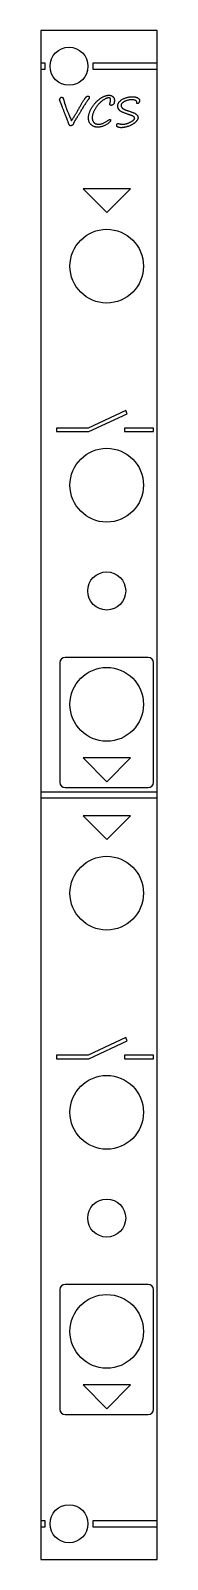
# Model space of a CAD drawing. Extents: x 547 to 557, y 443 to 572.
import ezdxf

# ---------------------------------------------------------------- set-up
doc = ezdxf.new("R2010")
doc.units = 0
doc.layers.get('0').update_dxf_attribs({"linetype": 'CONTINUOUS'})

msp = doc.modelspace()

# ---------------------------------------------------------------- linework, layer by layer
at = {"color": 7, "linetype": 'CONTINUOUS'}
for p, q in [((556.88, 571.64), (547.08, 571.64)), ((547.08, 571.64), (547.08, 568.89)), ((556.88, 568.89), (556.88, 571.64)), ((547.45, 568.89), (547.08, 568.89)), ((547.08, 568.89), (547.08, 568.39)), ((547.08, 568.39), (547.45, 568.39)), ((547.08, 568.39), (547.08, 507.64)), ((547.45, 568.39), (547.45, 568.89)), ((551.45, 568.89), (551.45, 568.39)), ((556.88, 568.89), (551.45, 568.89)), ((551.45, 568.39), (556.88, 568.39)), ((556.88, 568.39), (556.88, 568.89)), ((556.88, 507.64), (556.88, 568.39)), ((550.63, 558.34), (552.63, 556.34)), ((554.63, 558.34), (550.63, 558.34)), ((552.63, 556.34), (554.63, 558.34)), ((554.23, 539.71), (551.06, 538.23)), ((554.36, 539.43), (554.23, 539.71)), ((551.13, 537.93), (554.36, 539.43)), ((548.38, 538.23), (548.38, 537.93)), ((551.06, 538.23), (548.38, 538.23)), ((548.38, 537.93), (551.13, 537.93)), ((556.58, 538.23), (554.13, 538.23)), ((554.13, 538.23), (554.13, 537.93)), ((554.13, 537.93), (556.58, 537.93)), ((556.58, 537.93), (556.58, 538.23)), ((548.68, 518.51), (548.68, 508.46)), ((556.13, 518.96), (549.13, 518.96)), ((556.58, 508.46), (556.58, 518.51)), ((554.63, 510.51), (550.63, 510.51)), ((550.63, 510.51), (552.63, 508.51)), ((552.63, 508.51), (554.63, 510.51)), ((556.88, 507.64), (547.08, 507.64)), ((547.08, 507.64), (547.08, 507.14)), ((549.13, 508.01), (556.13, 508.01)), ((556.88, 507.14), (556.88, 507.64)), ((547.08, 507.14), (556.88, 507.14)), ((547.08, 507.14), (547.08, 446.39)), ((556.88, 446.39), (556.88, 507.14)), ((550.63, 505.64), (552.63, 503.64)), ((554.63, 505.64), (550.63, 505.64)), ((552.63, 503.64), (554.63, 505.64)), ((554.23, 487), (551.06, 485.52)), ((551.13, 485.22), (554.36, 486.73)), ((554.36, 486.73), (554.23, 487)), ((548.38, 485.52), (548.38, 485.22)), ((551.06, 485.52), (548.38, 485.52)), ((548.38, 485.22), (551.13, 485.22)), ((554.13, 485.52), (554.13, 485.22)), ((556.58, 485.52), (554.13, 485.52)), ((554.13, 485.22), (556.58, 485.22)), ((556.58, 485.22), (556.58, 485.52)), ((548.68, 465.81), (548.68, 455.76)), ((556.13, 466.26), (549.13, 466.26)), ((556.58, 455.76), (556.58, 465.81)), ((550.63, 457.81), (552.63, 455.81)), ((554.63, 457.81), (550.63, 457.81)), ((552.63, 455.81), (554.63, 457.81)), ((549.13, 455.31), (556.13, 455.31)), ((547.08, 446.39), (547.08, 445.89)), ((547.45, 446.39), (547.08, 446.39)), ((547.45, 445.89), (547.45, 446.39)), ((551.45, 446.39), (551.45, 445.89)), ((556.88, 446.39), (551.45, 446.39)), ((556.88, 445.89), (556.88, 446.39)), ((547.08, 445.89), (547.45, 445.89)), ((547.08, 445.89), (547.08, 443.14)), ((551.45, 445.89), (556.88, 445.89)), ((556.88, 443.14), (556.88, 445.89)), ((547.08, 443.14), (556.88, 443.14))]:
    msp.add_line(p, q, dxfattribs=at)
for centre, radius in [((549.45, 568.64), 1.6), ((552.63, 551.84), 3.1), ((552.63, 533.43), 3.1), ((552.63, 524.54), 1.6), ((552.63, 515.01), 3.1), ((552.63, 499.14), 3.1), ((552.63, 480.72), 3.1), ((552.63, 471.83), 1.6), ((552.63, 462.31), 3.1), ((549.45, 446.14), 1.6)]:
    msp.add_circle(centre, radius, dxfattribs=at)
for centre, start, end in [((549.13, 518.51), 90, 180), ((556.13, 518.51), 0, 90), ((549.13, 508.46), 180, 270), ((556.13, 508.46), 270, 0), ((549.13, 465.81), 90, 180), ((556.13, 465.81), 0, 90), ((549.13, 455.76), 180, 270), ((556.13, 455.76), 270, 0)]:
    msp.add_arc(centre, 0.45, start, end, dxfattribs=at)
for points, knots in [([(548.66, 565.81), (548.66, 565.83), (548.66, 565.86), (548.68, 565.9), (548.7, 565.94), (548.72, 565.98), (548.75, 566.01), (548.77, 566.03), (548.8, 566.04), (548.83, 566.04), (548.84, 566.04)], [0, 0, 0, 0, 0.147652, 0.288829, 0.425936, 0.558841, 0.68337, 0.795379, 0.897926, 1, 1, 1, 1]), ([(548.87, 565.27), (548.86, 565.29), (548.84, 565.33), (548.82, 565.39), (548.8, 565.45), (548.78, 565.5), (548.76, 565.55), (548.74, 565.59), (548.72, 565.63), (548.71, 565.67), (548.7, 565.7), (548.69, 565.73), (548.68, 565.75), (548.67, 565.77), (548.66, 565.79), (548.66, 565.8), (548.66, 565.81), (548.66, 565.81), (548.66, 565.81)], [0, 0, 0, 0, 0.1191559, 0.2307798, 0.3351811, 0.4315735, 0.5204349, 0.6020735, 0.6757025, 0.741802, 0.8006785, 0.8523321, 0.8956716, 0.9317878, 0.9598908, 0.980478, 0.9938453, 1, 1, 1, 1]), ([(548.84, 566.04), (548.85, 566.04), (548.87, 566.04), (548.9, 566.02), (548.93, 566), (548.96, 565.96), (548.98, 565.91), (549, 565.86), (549.01, 565.79), (549.02, 565.74), (549.03, 565.71)], [0, 0, 0, 0, 0.0818311, 0.166113, 0.2584266, 0.3659978, 0.4918886, 0.6389696, 0.8071391, 1, 1, 1, 1]), ([(549.03, 565.71), (549.03, 565.7), (549.04, 565.67), (549.05, 565.61), (549.07, 565.55), (549.09, 565.49), (549.11, 565.41), (549.14, 565.33), (549.17, 565.24), (549.21, 565.14), (549.25, 565.03), (549.3, 564.91), (549.35, 564.79), (549.4, 564.66), (549.46, 564.52), (549.52, 564.37), (549.59, 564.22), (549.64, 564.11), (549.66, 564.06)], [0, 0, 0, 0, 0.025168, 0.05548, 0.090462, 0.130611, 0.175412, 0.225233, 0.280258, 0.340068, 0.405092, 0.474917, 0.550068, 0.629927, 0.715009, 0.804913, 0.900043, 1, 1, 1, 1]), ([(550.27, 565.07), (550.29, 565.11), (550.34, 565.19), (550.41, 565.32), (550.47, 565.43), (550.53, 565.53), (550.59, 565.63), (550.64, 565.72), (550.7, 565.8), (550.75, 565.87), (550.79, 565.93), (550.83, 565.99), (550.87, 566.04), (550.91, 566.07), (550.94, 566.1), (550.98, 566.12), (551, 566.14), (551.02, 566.14), (551.03, 566.14)], [0, 0, 0, 0, 0.110767, 0.214773, 0.312206, 0.4034, 0.487733, 0.565548, 0.636668, 0.701841, 0.760084, 0.811977, 0.857648, 0.897156, 0.930711, 0.958419, 0.981264, 1, 1, 1, 1]), ([(551.03, 565.79), (550.98, 565.72), (550.87, 565.56), (550.71, 565.32), (550.56, 565.07), (550.46, 564.9), (550.41, 564.82)], [0, 0, 0, 0, 0.24689, 0.495796, 0.74679, 1, 1, 1, 1]), ([(551.03, 566.14), (551.04, 566.14), (551.06, 566.14), (551.08, 566.13), (551.11, 566.12), (551.13, 566.11), (551.14, 566.09), (551.15, 566.06), (551.16, 566.03), (551.16, 566.01), (551.16, 566)], [0, 0, 0, 0, 0.1365186, 0.2587764, 0.3684331, 0.4777838, 0.5886325, 0.7108903, 0.8453547, 1, 1, 1, 1]), ([(551.16, 566), (551.16, 565.99), (551.15, 565.98), (551.15, 565.96), (551.14, 565.95), (551.13, 565.94), (551.12, 565.92), (551.11, 565.9), (551.09, 565.88), (551.08, 565.86), (551.06, 565.83), (551.04, 565.81), (551.03, 565.79)], [0, 0, 0, 0, 0.099333, 0.193992, 0.22646, 0.278287, 0.350626, 0.442321, 0.552846, 0.682717, 0.831943, 1, 1, 1, 1]), ([(551.09, 564.27), (551.09, 564.3), (551.09, 564.35), (551.1, 564.44), (551.11, 564.52), (551.13, 564.6), (551.15, 564.68), (551.18, 564.77), (551.21, 564.85), (551.24, 564.93), (551.28, 565.01), (551.32, 565.09), (551.37, 565.17), (551.43, 565.25), (551.48, 565.33), (551.55, 565.41), (551.61, 565.49), (551.68, 565.57), (551.76, 565.65), (551.83, 565.72), (551.9, 565.79), (551.98, 565.85), (552.05, 565.9), (552.12, 565.96), (552.19, 566), (552.26, 566.05), (552.34, 566.08), (552.41, 566.12), (552.48, 566.14), (552.55, 566.17), (552.62, 566.18), (552.69, 566.2), (552.76, 566.2), (552.8, 566.2), (552.82, 566.2)], [0, 0, 0, 0, 0.029781, 0.059474, 0.089342, 0.119326, 0.149657, 0.180245, 0.21123, 0.242801, 0.274864, 0.307731, 0.341231, 0.375672, 0.41087, 0.447019, 0.484028, 0.522061, 0.559932, 0.596552, 0.631956, 0.665944, 0.698818, 0.730494, 0.761028, 0.790571, 0.819169, 0.846837, 0.873824, 0.900061, 0.925651, 0.9507, 0.975501, 1, 1, 1, 1]), ([(552.81, 565.98), (552.79, 565.98), (552.75, 565.98), (552.68, 565.97), (552.62, 565.95), (552.55, 565.92), (552.47, 565.88), (552.39, 565.83), (552.31, 565.78), (552.23, 565.72), (552.15, 565.65), (552.07, 565.58), (551.99, 565.5), (551.91, 565.42), (551.84, 565.33), (551.77, 565.24), (551.71, 565.15), (551.65, 565.05), (551.59, 564.95), (551.54, 564.85), (551.5, 564.75), (551.47, 564.66), (551.44, 564.57), (551.42, 564.48), (551.41, 564.39), (551.41, 564.33), (551.41, 564.3)], [0, 0, 0, 0, 0.02568, 0.053507, 0.083448, 0.116012, 0.151527, 0.18988, 0.231582, 0.276267, 0.322637, 0.369277, 0.416447, 0.46367, 0.511635, 0.560046, 0.609269, 0.659395, 0.708699, 0.755865, 0.800828, 0.843764, 0.885128, 0.924709, 0.962901, 1, 1, 1, 1]), ([(552.96, 565.81), (552.96, 565.83), (552.96, 565.85), (552.95, 565.89), (552.94, 565.92), (552.92, 565.94), (552.9, 565.96), (552.87, 565.97), (552.84, 565.98), (552.82, 565.98), (552.81, 565.98)], [0, 0, 0, 0, 0.154383, 0.290184, 0.411353, 0.522163, 0.631328, 0.74279, 0.864599, 1, 1, 1, 1]), ([(552.82, 566.2), (552.84, 566.2), (552.87, 566.2), (552.92, 566.2), (552.97, 566.19), (553.01, 566.17), (553.05, 566.16), (553.09, 566.14), (553.12, 566.11), (553.15, 566.08), (553.18, 566.05), (553.21, 566.02), (553.23, 565.98), (553.25, 565.95), (553.26, 565.91), (553.27, 565.88), (553.28, 565.84), (553.28, 565.81), (553.28, 565.8)], [0, 0, 0, 0, 0.0735259, 0.143814, 0.211588, 0.2771557, 0.340674, 0.4032015, 0.4662011, 0.5295692, 0.5918593, 0.6525315, 0.7116712, 0.7685999, 0.8258992, 0.8828837, 0.9410081, 1, 1, 1, 1]), ([(552.9, 565.47), (552.9, 565.48), (552.9, 565.5), (552.91, 565.54), (552.91, 565.58), (552.92, 565.62), (552.93, 565.63)], [0, 0, 0, 0, 0.151642, 0.366353, 0.650982, 1, 1, 1, 1]), ([(553, 565.35), (552.99, 565.35), (552.98, 565.35), (552.96, 565.36), (552.94, 565.37), (552.93, 565.38), (552.91, 565.4), (552.9, 565.42), (552.9, 565.45), (552.9, 565.46), (552.9, 565.47)], [0, 0, 0, 0, 0.111918, 0.221102, 0.33236, 0.452592, 0.578492, 0.709373, 0.846472, 1, 1, 1, 1]), ([(552.93, 565.63), (552.93, 565.65), (552.94, 565.69), (552.95, 565.74), (552.96, 565.78), (552.96, 565.8), (552.96, 565.81)], [0, 0, 0, 0, 0.3186516, 0.590157, 0.817804, 1, 1, 1, 1]), ([(553.28, 565.8), (553.28, 565.77), (553.28, 565.73), (553.27, 565.66), (553.27, 565.61), (553.26, 565.56), (553.25, 565.51), (553.22, 565.48), (553.19, 565.44), (553.15, 565.41), (553.1, 565.38), (553.06, 565.37), (553.03, 565.35), (553.01, 565.35), (553, 565.35)], [0, 0, 0, 0, 0.121137, 0.229056, 0.32315, 0.405414, 0.480172, 0.555529, 0.63712, 0.726002, 0.812532, 0.886516, 0.948607, 1, 1, 1, 1]), ([(553.56, 565.31), (553.56, 565.34), (553.56, 565.39), (553.58, 565.47), (553.62, 565.55), (553.66, 565.62), (553.72, 565.69), (553.79, 565.75), (553.87, 565.81), (553.96, 565.87), (554.06, 565.92), (554.16, 565.96), (554.26, 566), (554.37, 566.03), (554.47, 566.05), (554.58, 566.07), (554.69, 566.08), (554.76, 566.08), (554.8, 566.08)], [0, 0, 0, 0, 0.052908, 0.104544, 0.156177, 0.208811, 0.263879, 0.322516, 0.385577, 0.453594, 0.523816, 0.593209, 0.661425, 0.729498, 0.796882, 0.864382, 0.932006, 1, 1, 1, 1]), ([(554.77, 565.82), (554.74, 565.82), (554.69, 565.82), (554.6, 565.82), (554.52, 565.81), (554.44, 565.79), (554.36, 565.77), (554.28, 565.75), (554.21, 565.72), (554.13, 565.69), (554.07, 565.65), (554.01, 565.61), (553.96, 565.57), (553.92, 565.53), (553.89, 565.49), (553.86, 565.44), (553.85, 565.4), (553.85, 565.36), (553.85, 565.35)], [0, 0, 0, 0, 0.077188, 0.153288, 0.227577, 0.300757, 0.373069, 0.444344, 0.515521, 0.586353, 0.654029, 0.715569, 0.771446, 0.822602, 0.869699, 0.914406, 0.957287, 1, 1, 1, 1]), ([(555.17, 565.51), (555.17, 565.53), (555.17, 565.56), (555.17, 565.61), (555.16, 565.65), (555.15, 565.68), (555.13, 565.72), (555.11, 565.74), (555.09, 565.76), (555.05, 565.78), (555, 565.8), (554.93, 565.81), (554.85, 565.82), (554.8, 565.82), (554.77, 565.82)], [0, 0, 0, 0, 0.086491, 0.16521, 0.235923, 0.299437, 0.357249, 0.410601, 0.461939, 0.513508, 0.620761, 0.737183, 0.863272, 1, 1, 1, 1]), ([(554.8, 566.08), (554.82, 566.08), (554.87, 566.08), (554.93, 566.07), (554.99, 566.07), (555.05, 566.06), (555.1, 566.04), (555.15, 566.03), (555.2, 566.01), (555.24, 565.98), (555.28, 565.96), (555.31, 565.94), (555.34, 565.91), (555.36, 565.88), (555.38, 565.86), (555.39, 565.83), (555.4, 565.8), (555.4, 565.78), (555.4, 565.77)], [0, 0, 0, 0, 0.095868, 0.186519, 0.271497, 0.351067, 0.426208, 0.497286, 0.564112, 0.62784, 0.687376, 0.742195, 0.79233, 0.838308, 0.881743, 0.922247, 0.961379, 1, 1, 1, 1]), ([(555.4, 565.77), (555.4, 565.76), (555.39, 565.74), (555.39, 565.7), (555.38, 565.66), (555.36, 565.62), (555.35, 565.59), (555.34, 565.57), (555.32, 565.55), (555.3, 565.53), (555.27, 565.52), (555.24, 565.51), (555.21, 565.51), (555.19, 565.51), (555.17, 565.51)], [0, 0, 0, 0, 0.0780817, 0.1736335, 0.2881351, 0.4199362, 0.4885086, 0.5536153, 0.6175251, 0.683342, 0.7535718, 0.8282388, 0.9107937, 1, 1, 1, 1]), ([(549.33, 564.07), (549.33, 564.08), (549.32, 564.1), (549.31, 564.13), (549.3, 564.17), (549.28, 564.22), (549.26, 564.27), (549.23, 564.33), (549.21, 564.39), (549.18, 564.47), (549.15, 564.54), (549.12, 564.63), (549.08, 564.72), (549.04, 564.82), (549, 564.92), (548.96, 565.03), (548.91, 565.15), (548.88, 565.23), (548.87, 565.27)], [0, 0, 0, 0, 0.022168, 0.049835, 0.082367, 0.120757, 0.16451, 0.213625, 0.267742, 0.327581, 0.392921, 0.463623, 0.539329, 0.620755, 0.707543, 0.799833, 0.896986, 1, 1, 1, 1]), ([(549.66, 564.06), (549.68, 564.09), (549.73, 564.17), (549.77, 564.24), (549.8, 564.28)], [0, 0, 0, 0, 0.490409, 1, 1, 1, 1]), ([(549.8, 564.28), (549.82, 564.32), (549.88, 564.4), (549.95, 564.52), (550.02, 564.63), (550.08, 564.73), (550.13, 564.82), (550.18, 564.91), (550.23, 564.99), (550.26, 565.04), (550.27, 565.07)], [0, 0, 0, 0, 0.1611595, 0.3113194, 0.4519703, 0.5822015, 0.7019276, 0.8114453, 0.9105689, 1, 1, 1, 1]), ([(550.02, 564.18), (550.01, 564.16), (549.98, 564.11), (549.94, 564.05), (549.91, 564), (549.88, 563.95), (549.86, 563.9), (549.84, 563.86), (549.83, 563.82), (549.82, 563.8), (549.82, 563.79)], [0, 0, 0, 0, 0.174148, 0.333707, 0.47992, 0.611303, 0.728957, 0.833055, 0.923213, 1, 1, 1, 1]), ([(550.41, 564.82), (550.39, 564.78), (550.35, 564.72), (550.3, 564.63), (550.25, 564.54), (550.2, 564.46), (550.15, 564.38), (550.1, 564.31), (550.06, 564.24), (550.03, 564.2), (550.02, 564.18)], [0, 0, 0, 0, 0.1509402, 0.2948552, 0.4310705, 0.5593621, 0.6808618, 0.7946621, 0.9009007, 1, 1, 1, 1]), ([(551.89, 563.51), (551.86, 563.52), (551.81, 563.52), (551.74, 563.53), (551.67, 563.54), (551.6, 563.56), (551.53, 563.59), (551.46, 563.62), (551.4, 563.66), (551.34, 563.71), (551.28, 563.76), (551.23, 563.81), (551.19, 563.88), (551.15, 563.94), (551.13, 564.02), (551.11, 564.1), (551.09, 564.18), (551.09, 564.24), (551.09, 564.27)], [0, 0, 0, 0, 0.060551, 0.120286, 0.179305, 0.238377, 0.297923, 0.357991, 0.419349, 0.482276, 0.54515, 0.606582, 0.667887, 0.729583, 0.792889, 0.858531, 0.927325, 1, 1, 1, 1]), ([(551.41, 564.3), (551.41, 564.28), (551.41, 564.24), (551.42, 564.19), (551.43, 564.14), (551.44, 564.09), (551.46, 564.04), (551.49, 564), (551.51, 563.96), (551.55, 563.92), (551.58, 563.88), (551.62, 563.85), (551.67, 563.83), (551.71, 563.8), (551.77, 563.79), (551.82, 563.78), (551.88, 563.77), (551.92, 563.77), (551.94, 563.77)], [0, 0, 0, 0, 0.065893, 0.129864, 0.1912421, 0.2516976, 0.3104667, 0.3693946, 0.4285525, 0.4881708, 0.5475151, 0.6069594, 0.6673249, 0.7286255, 0.7916551, 0.8572667, 0.9265146, 1, 1, 1, 1]), ([(552.69, 564.05), (552.7, 564.06), (552.73, 564.08), (552.76, 564.11), (552.8, 564.13), (552.82, 564.15), (552.85, 564.16), (552.87, 564.17), (552.88, 564.18), (552.89, 564.18), (552.89, 564.18)], [0, 0, 0, 0, 0.208518, 0.394626, 0.555076, 0.691573, 0.803191, 0.892161, 0.957061, 1, 1, 1, 1]), ([(552.89, 564.18), (552.9, 564.18), (552.92, 564.18), (552.95, 564.16), (552.96, 564.13), (552.96, 564.11), (552.96, 564.1)], [0, 0, 0, 0, 0.248013, 0.464362, 0.69976, 1, 1, 1, 1]), ([(554.34, 564.64), (554.3, 564.65), (554.22, 564.68), (554.1, 564.72), (554, 564.76), (553.91, 564.8), (553.84, 564.84), (553.77, 564.88), (553.72, 564.92), (553.68, 564.97), (553.65, 565.01), (553.63, 565.05), (553.61, 565.09), (553.59, 565.13), (553.58, 565.18), (553.57, 565.22), (553.56, 565.27), (553.56, 565.29), (553.56, 565.31)], [0, 0, 0, 0, 0.12026, 0.230057, 0.328536, 0.41628, 0.494123, 0.561447, 0.619459, 0.668771, 0.713342, 0.756721, 0.798596, 0.839798, 0.880221, 0.920171, 0.960023, 1, 1, 1, 1]), ([(553.85, 565.35), (553.85, 565.34), (553.85, 565.31), (553.85, 565.28), (553.86, 565.25), (553.88, 565.22), (553.89, 565.19), (553.92, 565.16), (553.94, 565.13), (553.97, 565.1), (554.01, 565.07), (554.05, 565.05), (554.11, 565.02), (554.17, 564.99), (554.25, 564.96), (554.33, 564.93), (554.42, 564.9), (554.48, 564.88), (554.52, 564.87)], [0, 0, 0, 0, 0.03934, 0.078083, 0.116777, 0.155234, 0.19546, 0.23597, 0.279261, 0.324137, 0.375084, 0.434743, 0.503999, 0.583358, 0.672232, 0.771268, 0.880742, 1, 1, 1, 1]), ([(555.27, 564.31), (555.27, 564.3), (555.27, 564.27), (555.26, 564.22), (555.24, 564.17), (555.21, 564.12), (555.17, 564.07), (555.13, 564.02), (555.08, 563.97), (555.03, 563.92), (554.97, 563.86), (554.9, 563.82), (554.83, 563.77), (554.76, 563.73), (554.69, 563.69), (554.61, 563.65), (554.53, 563.62), (554.45, 563.59), (554.37, 563.57), (554.29, 563.54), (554.21, 563.53), (554.13, 563.51), (554.06, 563.5), (554, 563.49), (553.93, 563.48), (553.89, 563.48), (553.87, 563.48)], [0, 0, 0, 0, 0.026576, 0.054617, 0.084383, 0.116355, 0.151181, 0.188843, 0.229921, 0.274436, 0.320732, 0.367311, 0.414375, 0.461739, 0.509875, 0.559052, 0.608856, 0.659821, 0.710164, 0.758111, 0.803825, 0.847215, 0.888498, 0.927839, 0.964962, 1, 1, 1, 1]), ([(553.98, 563.77), (554, 563.77), (554.05, 563.77), (554.13, 563.78), (554.21, 563.79), (554.3, 563.81), (554.38, 563.84), (554.46, 563.87), (554.55, 563.91), (554.63, 563.95), (554.72, 564), (554.79, 564.04), (554.85, 564.09), (554.9, 564.13), (554.94, 564.17), (554.96, 564.22), (554.98, 564.26), (554.98, 564.29), (554.99, 564.3)], [0, 0, 0, 0, 0.064885, 0.131366, 0.199711, 0.269481, 0.341772, 0.416844, 0.494386, 0.57477, 0.652853, 0.722632, 0.784845, 0.839475, 0.887121, 0.929013, 0.966048, 1, 1, 1, 1]), ([(554.99, 564.3), (554.98, 564.31), (554.98, 564.34), (554.96, 564.37), (554.92, 564.4), (554.89, 564.43), (554.84, 564.45), (554.8, 564.47), (554.75, 564.49), (554.69, 564.52), (554.62, 564.54), (554.53, 564.57), (554.44, 564.6), (554.38, 564.62), (554.34, 564.64)], [0, 0, 0, 0, 0.046178, 0.0984, 0.160253, 0.235044, 0.282706, 0.344489, 0.419364, 0.507664, 0.609816, 0.726301, 0.856078, 1, 1, 1, 1]), ([(554.52, 564.87), (554.55, 564.86), (554.61, 564.84), (554.7, 564.81), (554.79, 564.78), (554.86, 564.75), (554.93, 564.72), (554.99, 564.69), (555.05, 564.66), (555.1, 564.62), (555.14, 564.59), (555.17, 564.56), (555.2, 564.52), (555.23, 564.48), (555.25, 564.44), (555.26, 564.4), (555.27, 564.36), (555.27, 564.33), (555.27, 564.31)], [0, 0, 0, 0, 0.102614, 0.198338, 0.287086, 0.369116, 0.444354, 0.513588, 0.575904, 0.632653, 0.684858, 0.734013, 0.780598, 0.825179, 0.868843, 0.912342, 0.955561, 1, 1, 1, 1]), ([(549.54, 563.64), (549.53, 563.64), (549.52, 563.65), (549.5, 563.67), (549.48, 563.7), (549.46, 563.75), (549.43, 563.81), (549.4, 563.89), (549.37, 563.97), (549.35, 564.04), (549.33, 564.07)], [0, 0, 0, 0, 0.031379, 0.08488, 0.166803, 0.276157, 0.414228, 0.580733, 0.776362, 1, 1, 1, 1]), ([(549.82, 563.79), (549.81, 563.78), (549.8, 563.76), (549.78, 563.73), (549.75, 563.7), (549.72, 563.68), (549.68, 563.66), (549.63, 563.65), (549.59, 563.64), (549.55, 563.64), (549.54, 563.64)], [0, 0, 0, 0, 0.102034, 0.204589, 0.317284, 0.438831, 0.568899, 0.704327, 0.847921, 1, 1, 1, 1]), ([(552.96, 564.1), (552.96, 564.09), (552.96, 564.07), (552.95, 564.05), (552.93, 564.02), (552.91, 563.99), (552.89, 563.96), (552.85, 563.93), (552.81, 563.89), (552.76, 563.84), (552.67, 563.78), (552.57, 563.71), (552.46, 563.66), (552.34, 563.61), (552.22, 563.57), (552.1, 563.54), (551.99, 563.52), (551.92, 563.52), (551.89, 563.51)], [0, 0, 0, 0, 0.017551, 0.037733, 0.061615, 0.089391, 0.12147, 0.157838, 0.19914, 0.244638, 0.340364, 0.437858, 0.536766, 0.638295, 0.737812, 0.83064, 0.917908, 1, 1, 1, 1]), ([(551.94, 563.77), (551.97, 563.77), (552.02, 563.77), (552.11, 563.79), (552.2, 563.81), (552.3, 563.84), (552.4, 563.89), (552.5, 563.93), (552.6, 563.99), (552.66, 564.03), (552.69, 564.05)], [0, 0, 0, 0, 0.096384, 0.203855, 0.323326, 0.455653, 0.593886, 0.730071, 0.865417, 1, 1, 1, 1]), ([(553.47, 563.64), (553.47, 563.65), (553.47, 563.67), (553.47, 563.7), (553.48, 563.73), (553.5, 563.76), (553.51, 563.79), (553.53, 563.81), (553.54, 563.83), (553.55, 563.83), (553.56, 563.83)], [0, 0, 0, 0, 0.117031, 0.247296, 0.392808, 0.556985, 0.712532, 0.834617, 0.925407, 1, 1, 1, 1]), ([(553.87, 563.48), (553.84, 563.48), (553.78, 563.48), (553.7, 563.49), (553.63, 563.51), (553.57, 563.53), (553.52, 563.55), (553.49, 563.58), (553.47, 563.61), (553.47, 563.63), (553.47, 563.64)], [0, 0, 0, 0, 0.198445, 0.373444, 0.524283, 0.653737, 0.762777, 0.852497, 0.927995, 1, 1, 1, 1]), ([(553.56, 563.83), (553.57, 563.83), (553.59, 563.83), (553.61, 563.82), (553.63, 563.82)], [0, 0, 0, 0, 0.4883, 1, 1, 1, 1]), ([(553.63, 563.82), (553.66, 563.81), (553.71, 563.8), (553.8, 563.78), (553.89, 563.77), (553.95, 563.77), (553.98, 563.77)], [0, 0, 0, 0, 0.256816, 0.50789, 0.756025, 1, 1, 1, 1])]:
    msp.add_open_spline(points, degree=3, knots=knots, dxfattribs=at)

doc.saveas('drawing.dxf')
